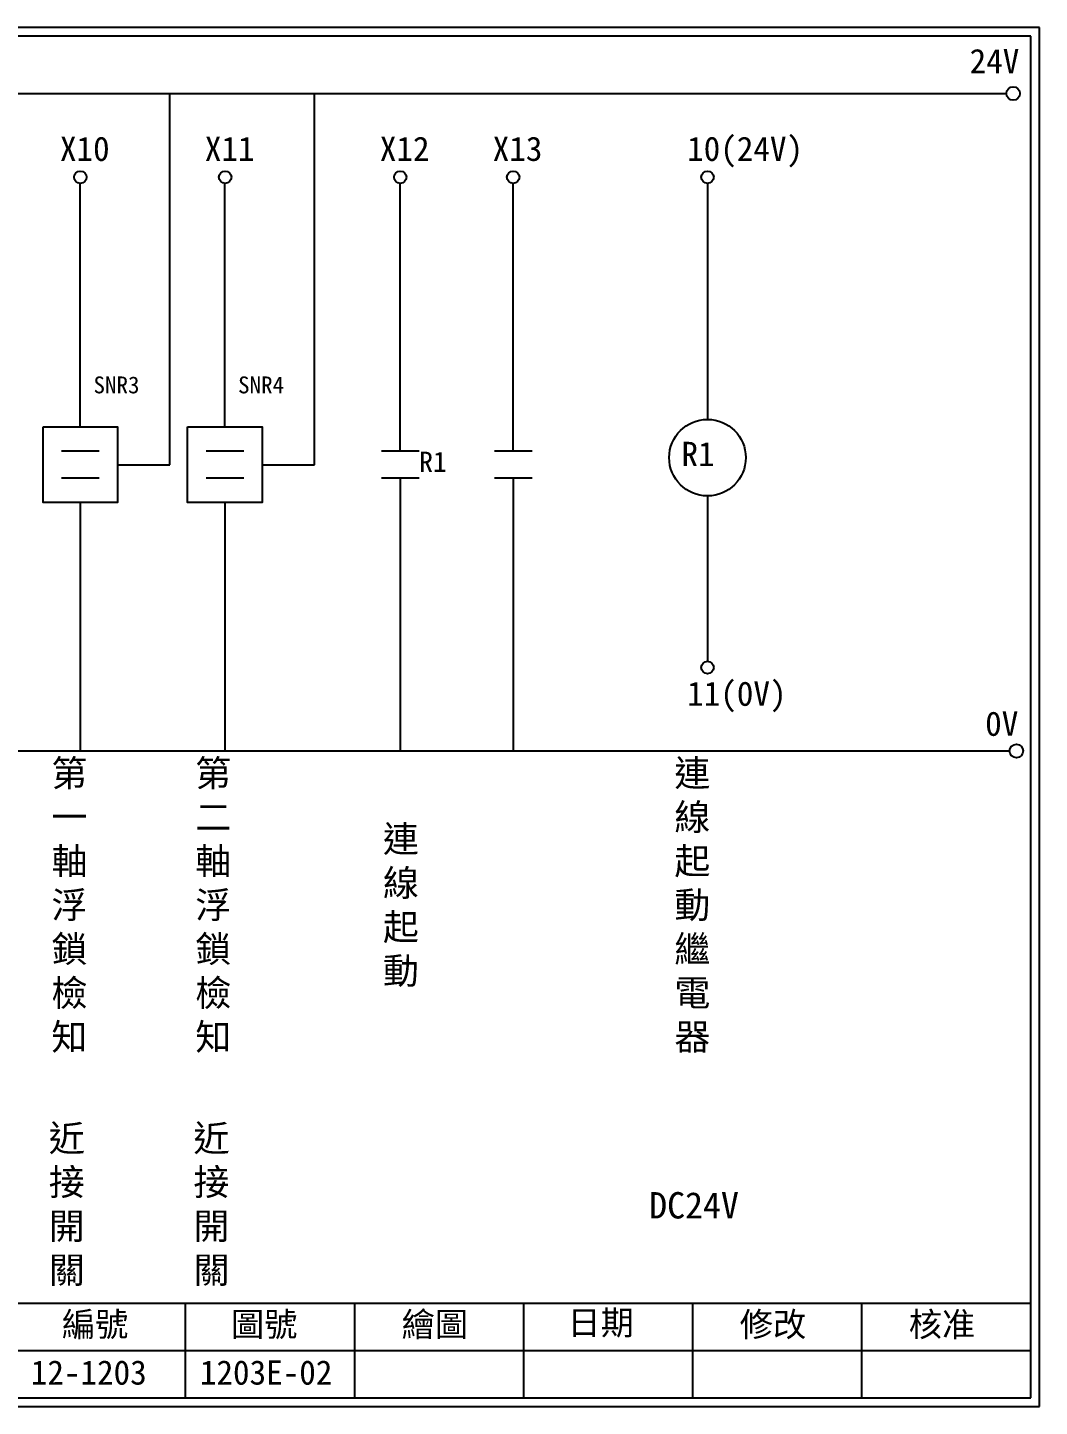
# Model space of a CAD drawing. Extents: x 325 to 612, y 3 to 207.
# Drawn here: x 462.7 to 612.3, y 3 to 207 of the extents above; entities that cross this region are included whole.
import ezdxf

# ---------------------------------------------------------------- set-up
doc = ezdxf.new("R2010")
doc.units = 0
doc.layers.get('0').update_dxf_attribs({"linetype": 'CONTINUOUS'})
doc.layers.add('圖框層', color=7, linetype='CONTINUOUS')
doc.layers.add('標尺寸層', color=3, linetype='CONTINUOUS')
doc.styles.add('CNS', font='romanc.shx', dxfattribs={"bigfont": 'chineset.shx'})
doc.styles.add('STSL', font='KAIU.TTF')

msp = doc.modelspace()

# ---------------------------------------------------------------- linework, layer by layer
for p, q in [((483.72, 142.31), (483.72, 197.22)), ((505.11, 142.31), (505.11, 197.22)), ((470.5, 147.89), (470.5, 183.91)), ((491.88, 147.89), (491.88, 183.91)), ((517.81, 144.34), (517.81, 183.91)), ((534.5, 144.34), (534.5, 183.91)), ((476.01, 142.31), (483.72, 142.31)), ((497.4, 142.31), (505.11, 142.31)), ((517.81, 140.37), (517.81, 99.96)), ((534.5, 140.37), (534.5, 99.96)), ((470.5, 136.73), (470.5, 99.96)), ((491.88, 136.73), (491.88, 99.96))]:
    msp.add_line(p, q)
for points in [[(464.99, 147.89), (476.01, 147.89), (476.01, 136.73), (464.99, 136.73)], [(486.37, 147.89), (497.4, 147.89), (497.4, 136.73), (486.37, 136.73)]]:
    msp.add_lwpolyline(points, close=True)
for centre in [(608.44, 197.22), (608.92, 99.96)]:
    msp.add_circle(centre, 1)
at = {"layer": '圖框層', "color": 7}
for p, q in [((612.32, 206.97), (325.32, 206.97)), ((612.32, 3), (612.32, 206.97)), ((611.07, 205.72), (326.57, 205.72)), ((611.07, 4.25), (611.07, 205.72)), ((326.57, 18.25), (611.07, 18.25)), ((486.07, 4.25), (486.07, 18.25)), ((511.07, 4.25), (511.07, 18.25)), ((536.07, 4.25), (536.07, 18.25)), ((561.07, 4.25), (561.07, 18.25)), ((586.07, 4.25), (586.07, 18.25)), ((461.07, 11.25), (611.07, 11.25)), ((326.57, 4.25), (611.07, 4.25)), ((325.32, 3), (612.32, 3))]:
    msp.add_line(p, q, dxfattribs=at)
at = {"layer": '標尺寸層', "color": 7}
for p, q in [((329.84, 197.22), (607.44, 197.22)), ((563.24, 183.91), (563.24, 149.01)), ((467.74, 144.34), (473.31, 144.34)), ((489.12, 144.34), (494.69, 144.34)), ((515.05, 144.34), (520.62, 144.34)), ((531.74, 144.34), (537.3, 144.34)), ((467.74, 140.37), (473.31, 140.37)), ((489.12, 140.37), (494.69, 140.37)), ((515.05, 140.37), (520.62, 140.37)), ((531.74, 140.37), (537.3, 140.37)), ((563.24, 137.68), (563.24, 113.23)), ((330.05, 99.96), (607.92, 99.96))]:
    msp.add_line(p, q, dxfattribs=at)
for centre, radius in [((470.5, 184.83), 0.92), ((491.92, 184.83), 0.92), ((517.81, 184.83), 0.92), ((534.5, 184.83), 0.92), ((563.24, 184.83), 0.92), ((563.24, 143.35), 5.66), ((563.24, 112.31), 0.92)]:
    msp.add_circle(centre, radius, dxfattribs=at)

# ---------------------------------------------------------------- texts
at = {"layer": '圖框層', "color": 4, "style": 'STSL'}
for s, height, p in [('24V', 3.6, (602, 200.22)), ('X10', 3.6, (467.49, 187.24)), ('X11', 3.6, (488.91, 187.24)), ('X12', 3.6, (514.79, 187.24)), ('X13', 3.6, (531.48, 187.24)), ('10(24V)', 3.6, (560.23, 187.24)), ('SNR3', 2.5, (472.45, 152.86)), ('SNR4', 2.5, (493.83, 152.86)), ('R1', 3.6, (559.39, 142.09)), ('R1', 3, (520.6, 141.24)), ('11(0V)', 3.6, (560.23, 106.64)), ('0V', 3.6, (604.3, 102.2)), ('編號', 3.6, (467.78, 13.34)), ('圖號', 3.6, (492.78, 13.34)), ('繪圖', 3.6, (518.01, 13.34)), ('日期', 3.6, (542.54, 13.59)), ('修改', 3.6, (568.01, 13.34)), ('核准', 3.6, (593.01, 13.34)), ('12-1203', 3.6, (463.18, 6.22)), ('1203E-02', 3.6, (488.18, 6.22))]:
    msp.add_text(s, height=height, dxfattribs=at).set_placement(p)
at = {"layer": '標尺寸層', "color": 7, "char_height": 3.9, "width": 4.9608, "attachment_point": 5, "style": 'CNS'}
for s, insert in [('{\\fDFKai-SB|b0|i0|c136|p65;第一軸浮鎖檢知}', (468.89, 76.97)), ('{\\fDFKai-SB|b0|i0|c136|p65;第二軸浮鎖檢知}', (490.16, 76.97)), ('{\\fDFKai-SB|b0|i0|c136|p65;連線起動繼電器}', (561, 76.97)), ('{\\fDFKai-SB|b0|i0|c136|p65;連線起動}', (517.91, 76.97)), ('{\\fDFKai-SB|b0|i0|c136|p65;近接開關}', (468.5, 32.72)), ('{\\fDFKai-SB|b0|i0|c136|p65;近接開關}', (489.89, 32.72)), ('{\\fDFKai-SB|b0|i0|c136|p65;DC24V}', (561.25, 32.72))]:
    msp.add_mtext(s, dxfattribs=dict(at, insert=insert))

doc.saveas('drawing.dxf')
